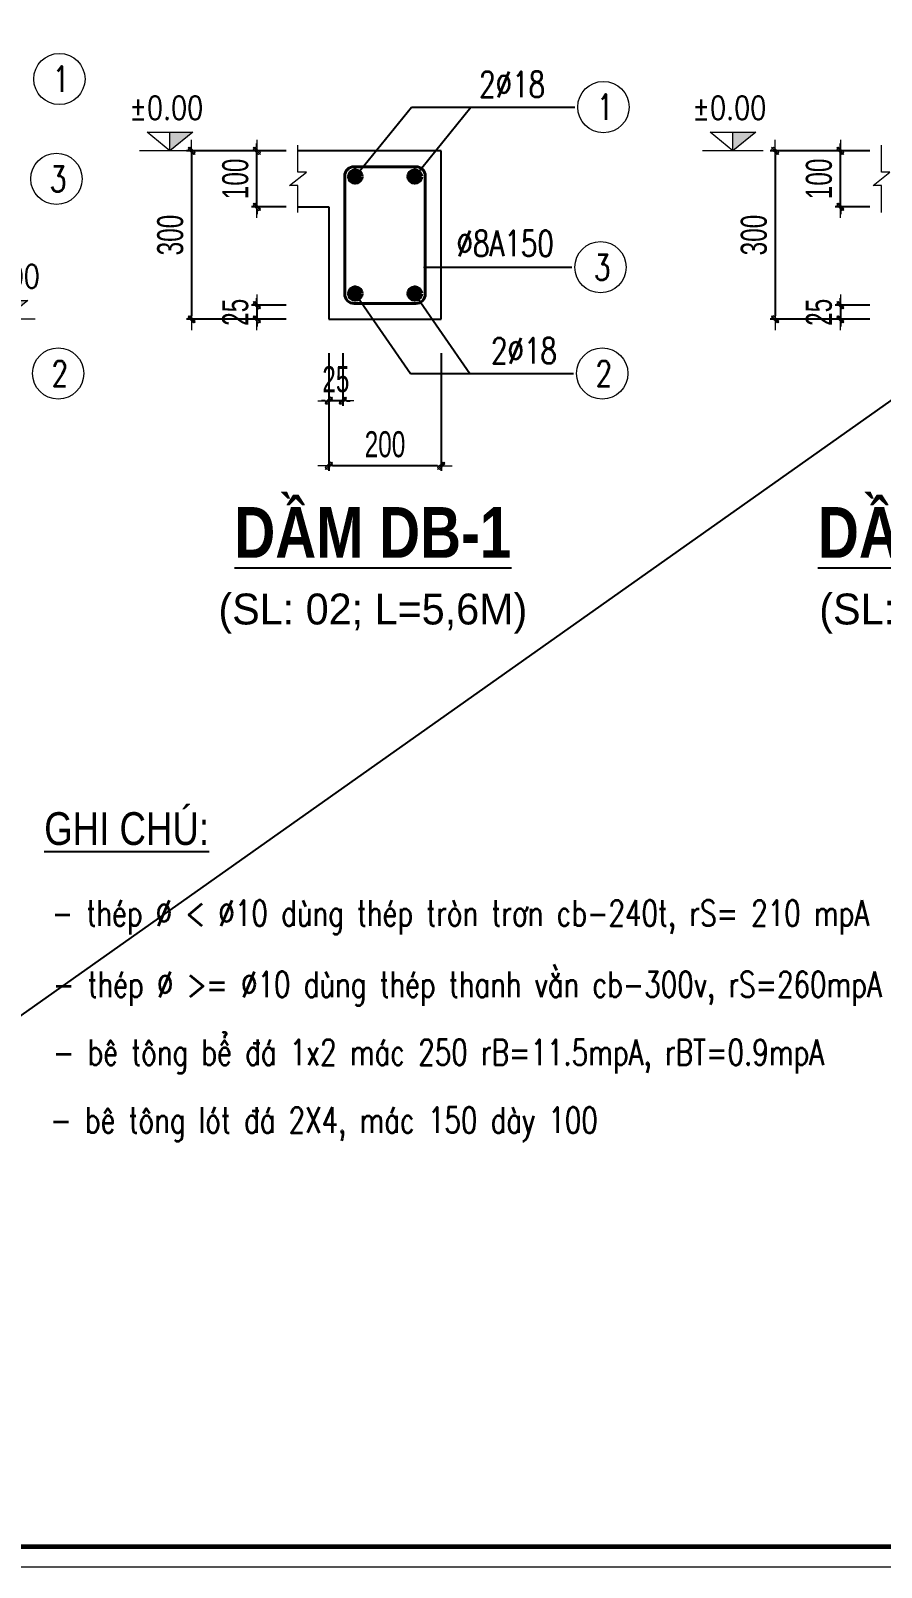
# Model space of a CAD drawing. Header units: millimetres. Extents: x 142758 to 365363, y -504867 to -415100.
# Drawn here: x 271561 to 276103, y -478817 to -470608 of the extents above; entities that cross this region are included whole.
import ezdxf
from ezdxf.enums import TextEntityAlignment as Align

# ---------------------------------------------------------------- set-up
doc = ezdxf.new("R2010")
doc.units = ezdxf.units.MM
doc.header["$LTSCALE"] = 20
doc.header["$MEASUREMENT"] = 0
doc.header["$PDMODE"] = 32
doc.layers.get('Defpoints').update_dxf_attribs({"color": 1})
for name, color, linetype, lineweight in [('EG Net dam3', 1, 'Continuous', 70), ('EG Text2', 7, 'Continuous', 18), ('ISO', 153, 'Continuous', 13), ('LC Dim', 8, 'Continuous', 18), ('LC Net dam2', 6, 'Continuous', 40), ('LC Net manh', 16, 'Continuous', 5), ('LC Net thay', 7, 'Continuous', 25), ('LC Text1', 3, 'Continuous', 20), ('LC Text2', 7, 'Continuous', 25)]:
    doc.layers.add(name, color=color, linetype=linetype, lineweight=lineweight)
doc.layers.add('KCS_Plotter', color=11, linetype='Continuous', plot=False)
doc.layers.add('Khungten_LCDI', color=7, linetype='Continuous')
doc.styles.add('HOATBIF', font='hoatbif.shx', dxfattribs={"width": 0.7})
doc.styles.add('Khungten', font='VHAVAN.TTF', dxfattribs={"width": 0.9, "height": 5000})
doc.styles.add('LC 1', font='VHAVANB.TTF')
doc.styles.add('LC 3', font='vnsimli.shx', dxfattribs={"width": 0.75})
doc.styles.add('LC3', font='VHARIALB.TTF', dxfattribs={"width": 0.8})
doc.styles.add('T1', font='Vnsimli.shx', dxfattribs={"width": 0.8})
doc.styles.add('T2', font='VHARIAL.TTF', dxfattribs={"width": 0.8})
doc.styles.add('Title', font='VHBLACK.TTF', dxfattribs={"width": 0.8})
doc.dimstyles.new('MONG', dxfattribs={"dimscale": 50, "dimtxt": 2.5, "dimasz": 0.35, "dimexe": 0.5, "dimexo": 0, "dimgap": 0.8, "dimtad": 1, "dimdec": 0, "dimzin": 0, "dimdsep": 46, "dimtxsty": 'HOATBIF', "dimblk1": 'DOT', "dimblk2": 'DOT', "dimsah": 1, "dimcen": -1, "dimdle": 1, "dimclrd": 256, "dimclre": 256, "dimclrt": 4, "dimadec": 3, "dimazin": 2, "dimtfac": 0.333333, "dimtdec": 0, "dimtix": 1, "dimtmove": 2, "dimatfit": 3, "dimldrblk": 'DOT', "dimfxl": 1, "dimtvp": 0.833333, "dimtolj": 1, "dimtzin": 0, "dimarcsym": 0})

# ---------------------------------------------------------------- blocks, each defined once
blk = doc.blocks.new('DOT')
at = {"layer": 'LC Dim'}
blk.add_line((-3, 0), (3, 0), dxfattribs=at)
at = {"layer": 'LC Dim', "color": 4}
blk.add_line((-1, -1), (1, 1), dxfattribs=at)
blk.add_lwpolyline([(0.5, 1), (-1, -0.5), (-0.5, -1), (1, 0.5)], close=True, dxfattribs=at)
blk = doc.blocks.new('*D229')
at = {"layer": 'Defpoints', "color": 0, "ltscale": 2, "transparency": 16777216}
for p in [(273153, -472330.2), (273753, -472330.2), (273153, -472931.7)]:
    blk.add_point(p, dxfattribs=at)
at = {"layer": 'LC Dim', "lineweight": -2, "ltscale": 2, "transparency": 16777216}
for p, q in [((273153, -472330.2), (273153, -472959.5)), ((273753, -472330.2), (273753, -472959.5)), ((273733.5, -472931.7), (273172.4, -472931.7))]:
    blk.add_line(p, q, dxfattribs=at)
at = {"layer": 'LC Dim', "lineweight": -2, "ltscale": 2, "transparency": 16777216, "xscale": 19.46, "yscale": 19.46, "zscale": 19.46, "rotation": 180}
blk.add_blockref('DOT', (273153, -472931.7), dxfattribs=at)
at = {"layer": 'LC Dim', "lineweight": -2, "ltscale": 2, "transparency": 16777216, "xscale": 19.46, "yscale": 19.46, "zscale": 19.46}
blk.add_blockref('DOT', (273753, -472931.7), dxfattribs=at)
at = {"layer": 'LC Dim', "color": 4, "ltscale": 2, "transparency": 16777216, "insert": (273453, -472817.8), "char_height": 139, "attachment_point": 5, "style": 'HOATBIF'}
blk.add_mtext('\\A1;200', dxfattribs=at)
blk = doc.blocks.new('_Dot')
at = {"color": 0, "linetype": 'ByBlock', "lineweight": -2}
blk.add_line((-0.5, 0), (-1, 0), dxfattribs=at)
at = {"color": 0, "linetype": 'ByBlock', "const_width": 0.5}
blk.add_lwpolyline([(-0.25, 0, 1), (0.25, 0, 1)], format="xyb", close=True, dxfattribs=at)
blk = doc.blocks.new('*D230')
at = {"layer": 'Defpoints', "color": 0, "ltscale": 2, "transparency": 16777216}
for p in [(273153, -472330.2), (273228, -472330.2), (273153, -472584.2)]:
    blk.add_point(p, dxfattribs=at)
at = {"layer": 'LC Dim', "lineweight": -2, "ltscale": 2, "transparency": 16777216}
for p, q in [((273153, -472330.2), (273153, -472612)), ((273228, -472330.2), (273228, -472612)), ((273133.5, -472584.2), (273114.1, -472584.2)), ((273228, -472584.2), (273153, -472584.2)), ((273247.4, -472584.2), (273266.9, -472584.2))]:
    blk.add_line(p, q, dxfattribs=at)
at = {"layer": 'LC Dim', "lineweight": -2, "ltscale": 2, "transparency": 16777216, "xscale": 19.46, "yscale": 19.46, "zscale": 19.46}
blk.add_blockref('DOT', (273153, -472584.2), dxfattribs=at)
at = {"layer": 'LC Dim', "lineweight": -2, "ltscale": 2, "transparency": 16777216, "xscale": 19.46, "yscale": 19.46, "zscale": 19.46, "rotation": 180}
blk.add_blockref('DOT', (273228, -472584.2), dxfattribs=at)
at = {"layer": 'LC Dim', "color": 4, "ltscale": 2, "transparency": 16777216, "insert": (273190.5, -472470.3), "char_height": 139, "attachment_point": 5, "style": 'HOATBIF'}
blk.add_mtext('\\A1;25', dxfattribs=at)
blk = doc.blocks.new('*D231')
at = {"layer": 'Defpoints', "color": 0, "ltscale": 2, "transparency": 16777216}
for p in [(272767.9, -471249.4), (272925.4, -471249.4), (272925.4, -471549.1)]:
    blk.add_point(p, dxfattribs=at)
at = {"layer": 'LC Dim', "lineweight": -2, "ltscale": 2, "transparency": 16777216}
for p, q in [((272925.4, -471249.4), (272740.1, -471249.4)), ((272767.9, -471230), (272767.9, -471210.5)), ((272767.9, -471549.1), (272767.9, -471249.4)), ((272925.4, -471549.1), (272740.1, -471549.1)), ((272767.9, -471568.5), (272767.9, -471588))]:
    blk.add_line(p, q, dxfattribs=at)
at = {"layer": 'LC Dim', "lineweight": -2, "ltscale": 2, "transparency": 16777216, "xscale": 19.46, "yscale": 19.46, "zscale": 19.46}
for p, rotation in [((272767.9, -471249.4), 270), ((272767.9, -471549.1), 90)]:
    blk.add_blockref('DOT', p, dxfattribs=dict(at, rotation=rotation))
at = {"layer": 'LC Dim', "color": 4, "ltscale": 2, "transparency": 16777216, "insert": (272654, -471399.3), "char_height": 139, "attachment_point": 5, "rotation": 90, "style": 'HOATBIF'}
blk.add_mtext('\\A1;100', dxfattribs=at)
blk = doc.blocks.new('*D232')
at = {"layer": 'Defpoints', "color": 0, "ltscale": 2, "transparency": 16777216}
for p in [(272925.4, -471249.4), (272420.4, -472149.6), (272925.4, -472149.6)]:
    blk.add_point(p, dxfattribs=at)
at = {"layer": 'LC Dim', "lineweight": -2, "ltscale": 2, "transparency": 16777216}
for p, q in [((272925.4, -471249.4), (272392.6, -471249.4)), ((272420.4, -471268.9), (272420.4, -472130.2)), ((272925.4, -472149.6), (272392.6, -472149.6))]:
    blk.add_line(p, q, dxfattribs=at)
at = {"layer": 'LC Dim', "lineweight": -2, "ltscale": 2, "transparency": 16777216, "xscale": 19.46, "yscale": 19.46, "zscale": 19.46}
for p, rotation in [((272420.4, -471249.4), 90), ((272420.4, -472149.6), 270)]:
    blk.add_blockref('DOT', p, dxfattribs=dict(at, rotation=rotation))
at = {"layer": 'LC Dim', "color": 4, "ltscale": 2, "transparency": 16777216, "insert": (272306.5, -471699.5), "char_height": 139, "attachment_point": 5, "rotation": 90, "style": 'HOATBIF'}
blk.add_mtext('\\A1;300', dxfattribs=at)
blk = doc.blocks.new('*D233')
at = {"layer": 'Defpoints', "color": 0, "ltscale": 2, "transparency": 16777216}
for p in [(272925.4, -472074.6), (272767.9, -472149.6), (272925.4, -472149.6)]:
    blk.add_point(p, dxfattribs=at)
at = {"layer": 'LC Dim', "lineweight": -2, "ltscale": 2, "transparency": 16777216}
for p, q in [((272925.4, -472074.6), (272740.1, -472074.6)), ((272767.9, -472055.2), (272767.9, -472035.7)), ((272767.9, -472074.6), (272767.9, -472149.6)), ((272925.4, -472149.6), (272740.1, -472149.6)), ((272767.9, -472169.1), (272767.9, -472188.6))]:
    blk.add_line(p, q, dxfattribs=at)
at = {"layer": 'LC Dim', "lineweight": -2, "ltscale": 2, "transparency": 16777216, "xscale": 19.46, "yscale": 19.46, "zscale": 19.46}
for p, rotation in [((272767.9, -472074.6), 270), ((272767.9, -472149.6), 90)]:
    blk.add_blockref('DOT', p, dxfattribs=dict(at, rotation=rotation))
at = {"layer": 'LC Dim', "color": 4, "ltscale": 2, "transparency": 16777216, "insert": (272654, -472112.1), "char_height": 139, "attachment_point": 5, "rotation": 90, "style": 'HOATBIF'}
blk.add_mtext('\\A1;25', dxfattribs=at)
blk = doc.blocks.new('TIEUDE1')
at = {"layer": 'LC Text2', "color": 7, "style": 'LC 1'}
blk.add_attdef('TIªU§Ò', text='', height=5, dxfattribs=at).set_placement((0, 0), align=Align.BOTTOM_CENTER)
blk.add_attdef('TL', text='', height=3, dxfattribs=at).set_placement((0, -2), align=Align.TOP_CENTER)
blk = doc.blocks.new('Caodo1')
at = {"layer": 'LC Text1'}
blk.add_hatch(color=256, dxfattribs=at).paths.add_polyline_path([(0, 200), (0, 0), (243, 200)])
for p, q in [((0, 0), (0, 200)), ((324, 0), (-324, 0))]:
    blk.add_line(p, q, dxfattribs=at)
blk.add_lwpolyline([(-243, 200), (243, 200), (0, 0), (0, 0)], close=True, dxfattribs=at)
at = {"layer": 'LC Text1', "style": 'T1', "width": 0.8}
blk.add_attdef('%%P0,00', text='', height=250, dxfattribs=at).set_placement((-39, 460), align=Align.MIDDLE_CENTER)
blk = doc.blocks.new('*D253')
at = {"layer": 'Defpoints', "color": 0, "ltscale": 2, "transparency": 16777216}
for p in [(275884.7, -471249.4), (276042.1, -471249.4), (276042.1, -471549.1)]:
    blk.add_point(p, dxfattribs=at)
at = {"layer": 'LC Dim', "lineweight": -2, "ltscale": 2, "transparency": 16777216}
for p, q in [((276042.1, -471249.4), (275856.9, -471249.4)), ((275884.7, -471230), (275884.7, -471210.5)), ((275884.7, -471549.1), (275884.7, -471249.4)), ((276042.1, -471549.1), (275856.9, -471549.1)), ((275884.7, -471568.5), (275884.7, -471588))]:
    blk.add_line(p, q, dxfattribs=at)
at = {"layer": 'LC Dim', "lineweight": -2, "ltscale": 2, "transparency": 16777216, "xscale": 19.46, "yscale": 19.46, "zscale": 19.46}
for p, rotation in [((275884.7, -471249.4), 270), ((275884.7, -471549.1), 90)]:
    blk.add_blockref('DOT', p, dxfattribs=dict(at, rotation=rotation))
at = {"layer": 'LC Dim', "color": 4, "ltscale": 2, "transparency": 16777216, "insert": (275770.7, -471399.3), "char_height": 139, "attachment_point": 5, "rotation": 90, "style": 'HOATBIF'}
blk.add_mtext('\\A1;100', dxfattribs=at)
blk = doc.blocks.new('*D254')
at = {"layer": 'Defpoints', "color": 0, "ltscale": 2, "transparency": 16777216}
for p in [(276042.1, -471249.4), (275537.2, -472149.6), (276042.1, -472149.6)]:
    blk.add_point(p, dxfattribs=at)
at = {"layer": 'LC Dim', "lineweight": -2, "ltscale": 2, "transparency": 16777216}
for p, q in [((276042.1, -471249.4), (275509.4, -471249.4)), ((275537.2, -471268.9), (275537.2, -472130.2)), ((276042.1, -472149.6), (275509.4, -472149.6))]:
    blk.add_line(p, q, dxfattribs=at)
at = {"layer": 'LC Dim', "lineweight": -2, "ltscale": 2, "transparency": 16777216, "xscale": 19.46, "yscale": 19.46, "zscale": 19.46}
for p, rotation in [((275537.2, -471249.4), 90), ((275537.2, -472149.6), 270)]:
    blk.add_blockref('DOT', p, dxfattribs=dict(at, rotation=rotation))
at = {"layer": 'LC Dim', "color": 4, "ltscale": 2, "transparency": 16777216, "insert": (275423.2, -471699.5), "char_height": 139, "attachment_point": 5, "rotation": 90, "style": 'HOATBIF'}
blk.add_mtext('\\A1;300', dxfattribs=at)
blk = doc.blocks.new('*D255')
at = {"layer": 'Defpoints', "color": 0, "ltscale": 2, "transparency": 16777216}
for p in [(276042.1, -472074.6), (275884.7, -472149.6), (276042.1, -472149.6)]:
    blk.add_point(p, dxfattribs=at)
at = {"layer": 'LC Dim', "lineweight": -2, "ltscale": 2, "transparency": 16777216}
for p, q in [((276042.1, -472074.6), (275856.9, -472074.6)), ((275884.7, -472055.2), (275884.7, -472035.7)), ((275884.7, -472074.6), (275884.7, -472149.6)), ((276042.1, -472149.6), (275856.9, -472149.6)), ((275884.7, -472169.1), (275884.7, -472188.6))]:
    blk.add_line(p, q, dxfattribs=at)
at = {"layer": 'LC Dim', "lineweight": -2, "ltscale": 2, "transparency": 16777216, "xscale": 19.46, "yscale": 19.46, "zscale": 19.46}
for p, rotation in [((275884.7, -472074.6), 270), ((275884.7, -472149.6), 90)]:
    blk.add_blockref('DOT', p, dxfattribs=dict(at, rotation=rotation))
at = {"layer": 'LC Dim', "color": 4, "ltscale": 2, "transparency": 16777216, "insert": (275770.7, -472112.1), "char_height": 139, "attachment_point": 5, "rotation": 90, "style": 'HOATBIF'}
blk.add_mtext('\\A1;25', dxfattribs=at)
blk = doc.blocks.new('lcdi fix')
at = {"layer": 'Defpoints', "lineweight": 0}
blk.add_lwpolyline([(-1200, -14850), (-1200, 14850), (40800, 14850), (40800, -14850)], close=True, dxfattribs=at)
at = {"layer": 'Khungten_LCDI', "color": 5, "lineweight": 60}
blk.add_lwpolyline([(0, -14650), (0, 14650), (40600, 14650), (40600, -14650)], close=True, dxfattribs=at)
at = {"color": 7, "style": 'Khungten', "width": 0.8}
for tag, p in [('REVISION', (39499, -10746)), ('NGAYHT', (39546, -11609))]:
    blk.add_attdef(tag, text='', height=200, dxfattribs=at).set_placement(p, align=Align.CENTER)
at = {"layer": 'LC Text1', "style": 'Title', "width": 1.485915}
for tag, p, p2 in [('TENBANVE1', (36913, -8886), (40339, -8886)), ('TENBANVE2', (36913, -9562), (40339, -9562))]:
    blk.add_attdef(tag, text='', height=250, dxfattribs=at).set_placement(p, p2, align=Align.FIT)
at = {"layer": 'LC Text1', "style": 'Title', "width": 0.7}
blk.add_attdef('SOBANVE', text='', height=250, dxfattribs=at).set_placement((39562, -13896), align=Align.CENTER)

msp = doc.modelspace()

# ---------------------------------------------------------------- hatches: boundary and pattern name
at = {"layer": 'EG Net dam3'}
for points in [[(273324.3, -471387.1, -1), (273264.3, -471387.1, -1)], [(273581.7, -471387.1, 1), (273641.7, -471387.1, 1)], [(273324.3, -472012, 1), (273264.3, -472012, 1)], [(273581.7, -472012, -1), (273641.7, -472012, -1)]]:
    msp.add_hatch(color=256, dxfattribs=at).paths.add_polyline_path(points)

# ---------------------------------------------------------------- linework, layer by layer
for centre in [(273294.3, -471387.1), (273611.7, -471387.1), (273294.3, -472012), (273611.7, -472012)]:
    msp.add_circle(centre, 30, dxfattribs=at)
at = {"layer": 'EG Text2', "ltscale": 100}
for centre in [(271713.9, -470865.7), (274619.4, -471015.7), (271698.4, -471399.2), (274603.9, -471871.2), (271707.7, -472439), (274613.2, -472439)]:
    msp.add_circle(centre, 137, dxfattribs=at)
at = {"layer": 'ISO'}
msp.add_line((273658.7, -471871.2), (274450.8, -471871.2), dxfattribs=at)
at = {"layer": 'KCS_Plotter', "ltscale": 2}
msp.add_line((267341.3, -478816.8), (290441.3, -462481.8), dxfattribs=at)
at = {"layer": 'LC Net dam2'}
msp.add_lwpolyline([(273288, -472064.6), (273618, -472064.6, 0.414214), (273668, -472014.6), (273668, -471384.4, 0.414214), (273618, -471334.4), (273288, -471334.4, 0.414214), (273238, -471384.4), (273238, -472014.6, 0.414214)], format="xyb", close=True, dxfattribs=at)
at = {"layer": 'LC Net manh'}
for points in [[(272988, -471579.1), (272988, -471435.4), (272943, -471435.4), (273033, -471363.4), (272988, -471363.4), (272988, -471219.4)], [(276104.7, -471579.1), (276104.7, -471435.4), (276059.7, -471435.4), (276149.7, -471363.4), (276104.7, -471363.4), (276104.7, -471219.4)]]:
    msp.add_lwpolyline(points, dxfattribs=at)
at = {"layer": 'LC Net thay'}
for p, q in [((273753, -471249.4), (272988, -471249.4)), ((273753, -472149.6), (273753, -471249.4)), ((272988, -471549.1), (273153, -471549.1)), ((273153, -471549.1), (273153, -472149.6)), ((273153, -472149.6), (273753, -472149.6))]:
    msp.add_line(p, q, dxfattribs=at)

# ---------------------------------------------------------------- block references
at = {"layer": 'LC Net thay', "xscale": 0.55, "yscale": 0.55, "zscale": 0.55}
msp.add_blockref('lcdi fix', (268001.3, -470649.3), dxfattribs=at)
at = {"layer": 'LC Text1'}
ref = msp.add_blockref('Caodo1', (272304.5, -471249.4), dxfattribs=dict(at, xscale=0.5, yscale=0.5, zscale=0.5))
ref.add_attrib('%%P0,00', '%%P0.00', dxfattribs={"layer": 'LC Text2', "color": 4, "height": 125, "style": 'T1', "width": 0.8}).set_placement((272284.9, -471019.7), align=Align.MIDDLE_CENTER)
ref = msp.add_blockref('Caodo1', (275311.3, -471249.4), dxfattribs=dict(at, xscale=0.5, yscale=0.5, zscale=0.5))
ref.add_attrib('%%P0,00', '%%p0.00', dxfattribs={"layer": 'LC Text2', "color": 4, "height": 125, "style": 'T1', "width": 0.8}).set_placement((275291.8, -471019.7), align=Align.MIDDLE_CENTER)
ref = msp.add_blockref('Caodo1', (271423.4, -472149.6), dxfattribs=dict(at, xscale=0.5, yscale=0.5, zscale=0.5))
ref.add_attrib('%%P0,00', '-2.00', dxfattribs={"layer": 'LC Text2', "color": 4, "height": 125, "style": 'T1', "width": 0.8}).set_placement((271403.9, -471919.9), align=Align.MIDDLE_CENTER)
at = {"layer": 'LC Text2'}
ref = msp.add_blockref('TIEUDE1', (273388.2, -473504.8), dxfattribs=dict(at, xscale=55.00000000010631, yscale=55.00000000010631, zscale=55.00000000010631))
ref.add_attrib('TIªU§Ò', '%%UdÇm dB-1', dxfattribs={"color": 7, "height": 270.843, "style": 'LC3', "width": 0.8}).set_placement((273388.2, -473504.8), align=Align.BOTTOM_CENTER)
ref.add_attrib('TL', '(SL: 02; L=5,6M)', dxfattribs={"color": 7, "height": 165, "style": 'LC 1'}).set_placement((273388.2, -473614.8), align=Align.TOP_CENTER)
ref = msp.add_blockref('TIEUDE1', (276504.9, -473504.8), dxfattribs=dict(at, xscale=55.00000000010631, yscale=55.00000000010631, zscale=55.00000000010631))
ref.add_attrib('TIªU§Ò', '%%UdÇm dB-2', dxfattribs={"color": 7, "height": 270.843, "style": 'LC3', "width": 0.8}).set_placement((276504.9, -473504.8), align=Align.BOTTOM_CENTER)
ref.add_attrib('TL', '(SL: 03; L=3M)', dxfattribs={"color": 7, "height": 165, "style": 'LC 1'}).set_placement((276504.9, -473614.8), align=Align.TOP_CENTER)

# ---------------------------------------------------------------- texts
at = {"layer": 'LC Text1', "color": 3, "style": 'LC 3', "width": 0.75}
for s, p in [('- thÐp %%C < %%C10 dïng thÐp trßn tr¬n cb-240t, rS= 210 mpA', (271673.7, -475390.2)), ('- thÐp %%C >= %%C10 dïng thÐp thanh v»n cb-300v, rS=260mpA', (271679.8, -475770.8)), ('- bª t«ng bÓ ®¸ 1x2 m¸c 250 rB=11.5mpA, rBT=0.9mpA', (271679.5, -476133.5)), ('- bª t«ng lãt ®¸ 2X4, m¸c 150 dµy 100', (271665.2, -476496.3))]:
    msp.add_text(s, height=137.017, dxfattribs=at).set_placement(p)
at = {"layer": 'LC Text2', "ltscale": 100, "style": 'LC 3', "width": 0.75}
for s, p in [('1', (271722.6, -470865.7)), ('1', (274628.1, -471015.7)), ('3', (271707, -471399.2)), ('3', (274612.5, -471871.2)), ('2', (271716.3, -472439)), ('2', (274621.8, -472439))]:
    msp.add_text(s, height=137, dxfattribs=at).set_placement(p, align=Align.MIDDLE_CENTER)
at = {"layer": 'LC Text2', "linetype": 'ByBlock', "style": 'LC 3', "width": 0.75}
for s, p in [('2%%C18', (273955.5, -470962.1)), ('%%C8A150', (273834.9, -471812.5)), ('2%%C18', (274019, -472385.3))]:
    msp.add_text(s, height=137, dxfattribs=at).set_placement(p)
at = {"layer": 'LC Text2', "style": 'T2', "width": 0.8}
msp.add_text('%%ughi chó:', height=175, dxfattribs=at).set_placement((272073.1, -474848.7), align=Align.MIDDLE)

# ---------------------------------------------------------------- dimensions: what is measured, and where the dimension line sits
at = {"layer": 'LC Dim', "ltscale": 2}
for base, p1, p2, angle, picture, middle in [((272420.4, -472149.6), (272925.4, -471249.4), (272925.4, -472149.6), 90, '*D232', (272306.5, -471699.5)), ((272767.9, -471249.4), (272925.4, -471549.1), (272925.4, -471249.4), 90, '*D231', (272654, -471399.3)), ((275537.2, -472149.6), (276042.1, -471249.4), (276042.1, -472149.6), 90, '*D254', (275423.2, -471699.5)), ((275884.7, -471249.4), (276042.1, -471549.1), (276042.1, -471249.4), 90, '*D253', (275770.7, -471399.3)), ((272767.9, -472149.6), (272925.4, -472074.6), (272925.4, -472149.6), 270, '*D233', (272654, -472112.1)), ((275884.7, -472149.6), (276042.1, -472074.6), (276042.1, -472149.6), 270, '*D255', (275770.7, -472112.1)), ((273153, -472584.2), (273228, -472330.2), (273153, -472330.2), 180, '*D230', (273190.5, -472470.3))]:
    dim = msp.add_linear_dim(base=base, p1=p1, p2=p2, angle=angle, dimstyle='MONG', override={"dimscale": 55.6, "dimlfac": 0.333333}, dxfattribs=at)
    dim.commit()
    dim.dimension.update_dxf_attribs({"geometry": picture, "text_midpoint": middle})
dim = msp.add_linear_dim(base=(273153, -472931.7), p1=(273753, -472330.2), p2=(273153, -472330.2), dimstyle='MONG', override={"dimscale": 55.6, "dimlfac": 0.333333}, dxfattribs=at)
dim.commit()
dim.dimension.update_dxf_attribs({"geometry": '*D229', "text_midpoint": (273453, -472817.8)})

# ---------------------------------------------------------------- leaders
for points in [[(273294.3, -471387.1), (273595.2, -471015.7), (274466.3, -471015.7)], [(273611.7, -471387.1), (273911.4, -471015.7), (274466.3, -471015.7)], [(273668, -471871.2), (274450.8, -471871.2)], [(273294.3, -472012), (273589, -472439), (274460.1, -472439)], [(273610.6, -472012), (273905.2, -472439), (274460.1, -472439)]]:
    msp.add_leader(points, dimstyle='MONG', override={"dimscale": 55.6}, dxfattribs=at)

doc.saveas('drawing.dxf')
